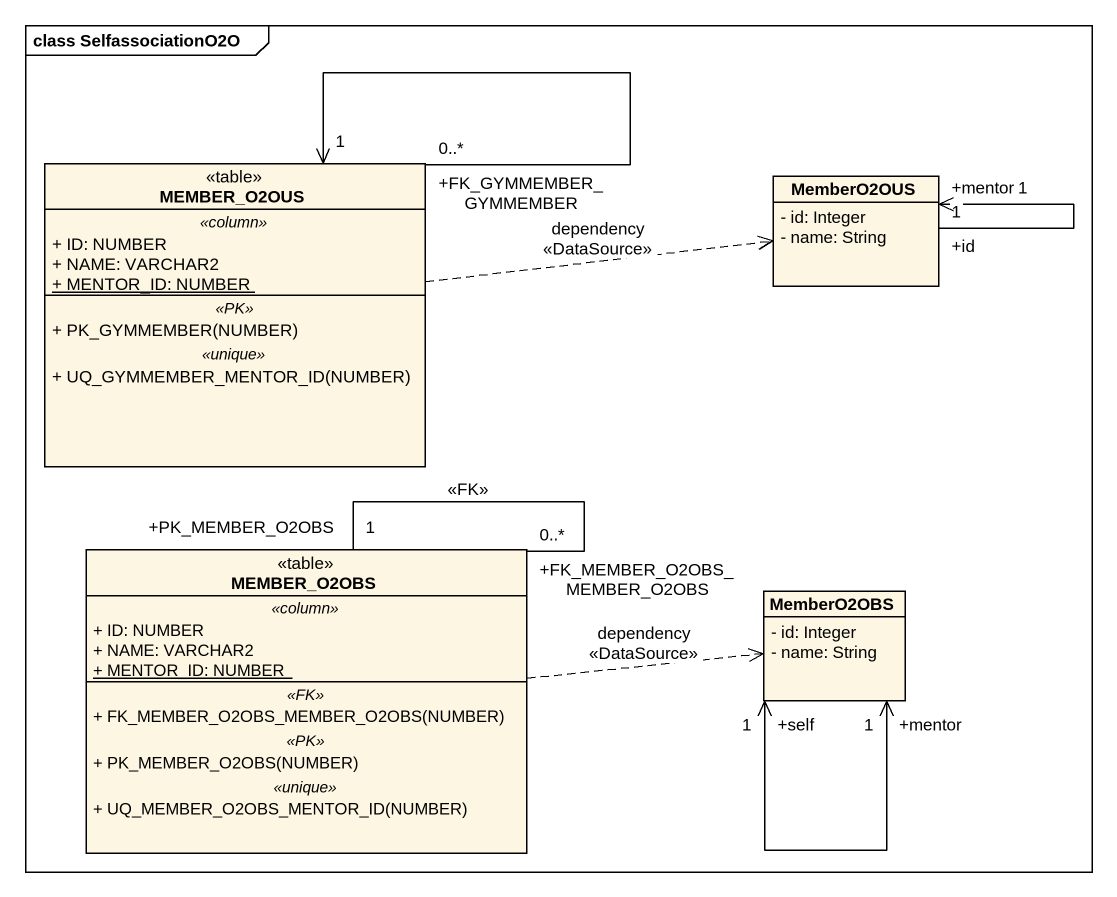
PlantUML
@startuml
mainframe class SelfassociationO2O
hide circle
hide empty members
skinparam classAttributeIconSize 0
class MEMBER_O2OUS <<table>> {
  .. <<column>> ..
  + ID: NUMBER
  + NAME: VARCHAR2
  {static} + MENTOR_ID: NUMBER
  .. <<PK>> ..
  + PK_GYMMEMBER(NUMBER)
  .. <<unique>> ..
  + UQ_GYMMEMBER_MENTOR_ID(NUMBER)
}
class MemberO2OUS {
  - id: Integer
  - name: String
}
class MEMBER_O2OBS <<table>> {
  .. <<column>> ..
  + ID: NUMBER
  + NAME: VARCHAR2
  {static} + MENTOR_ID: NUMBER
  .. <<FK>> ..
  + FK_MEMBER_O2OBS_MEMBER_O2OBS(NUMBER)
  .. <<PK>> ..
  + PK_MEMBER_O2OBS(NUMBER)
  .. <<unique>> ..
  + UQ_MEMBER_O2OBS_MENTOR_ID(NUMBER)
}
class MemberO2OBS {
  - id: Integer
  - name: String
}
MEMBER_O2OUS "+FK_GYMMEMBER_GYMMEMBER\n0..*" --> "1" MEMBER_O2OUS
MEMBER_O2OUS .right.> MemberO2OUS : dependency\n<<DataSource>>
MemberO2OUS "+id\n1" --> "+mentor\n1" MemberO2OUS
MEMBER_O2OBS "+FK_MEMBER_O2OBS_MEMBER_O2OBS\n0..*" -- "+PK_MEMBER_O2OBS\n1" MEMBER_O2OBS : <<FK>>
MEMBER_O2OBS .right.> MemberO2OBS : dependency\n<<DataSource>>
MemberO2OBS "+self\n1" <--> "+mentor\n1" MemberO2OBS
@enduml
